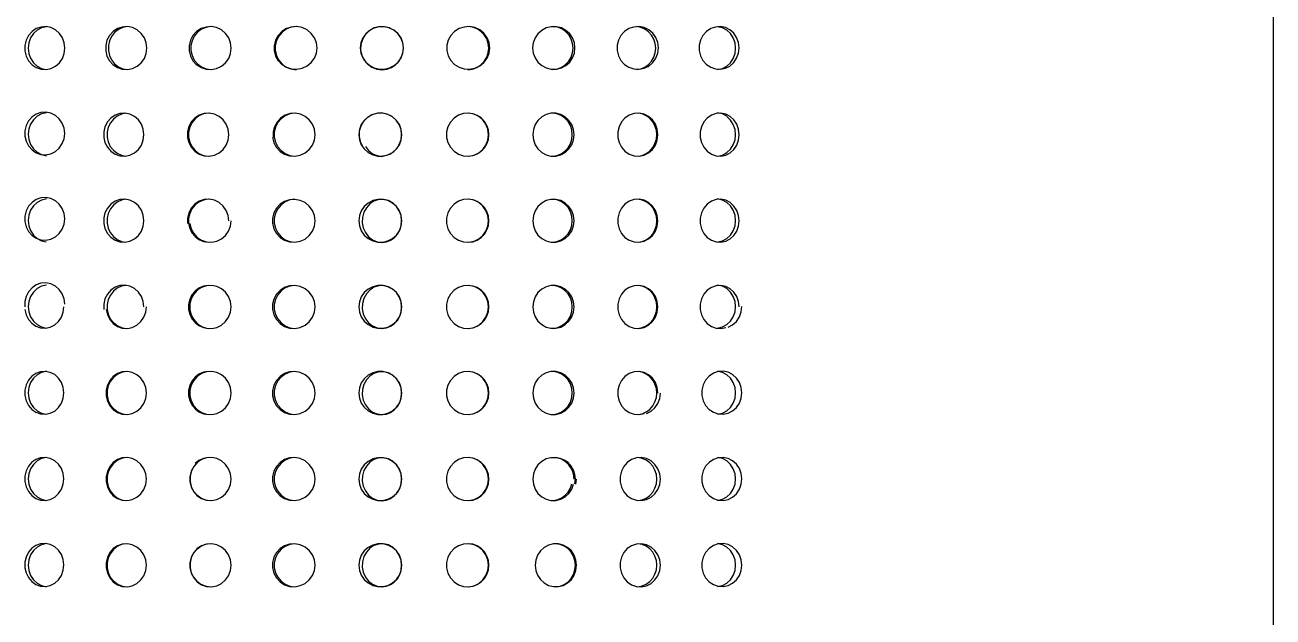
# Model space of a CAD drawing. Extents: x 1 to 213, y 3 to 234.
# Drawn here: x 64.6 to 120.5, y 89 to 115.5 of the extents above; entities that cross this region are included whole.
import ezdxf

# ---------------------------------------------------------------- set-up
doc = ezdxf.new("R2010")
doc.units = 0
doc.layers.add('LIVELLO_1', color=160, linetype='Continuous')

# ---------------------------------------------------------------- blocks, each defined once
blk = doc.blocks.new('AI9-BLK1')
at = {"layer": 'LIVELLO_1', "color": 7}
for p, q in [((13.234, 27.257), (13.234, -67.235)), ((-17.983, -22.177), (-17.956, -21.945))]:
    blk.add_line(p, q, dxfattribs=at)
for points in [[(-40.868, -2.654), (-40.896, -2.414), (-40.981, -2.187), (-41.114, -1.992), (-41.289, -1.838), (-41.493, -1.736), (-41.715, -1.69), (-41.939, -1.707), (-42.153, -1.781), (-42.341, -1.909), (-42.494, -2.085), (-42.602, -2.298), (-42.658, -2.529), (-42.658, -2.774), (-42.602, -3.009), (-42.494, -3.22), (-42.341, -3.397), (-42.153, -3.524), (-41.939, -3.6), (-41.715, -3.615), (-41.493, -3.57), (-41.289, -3.467), (-41.114, -3.313), (-40.981, -3.118), (-40.896, -2.893), (-40.868, -2.654)], [(-41.699, -1.693), (-41.914, -1.74), (-42.111, -1.846), (-42.277, -2), (-42.404, -2.194), (-42.483, -2.416), (-42.509, -2.652), (-42.483, -2.887), (-42.404, -3.109), (-42.277, -3.304), (-42.111, -3.459), (-41.915, -3.565), (-41.701, -3.614)], [(-37.195, -2.654), (-37.225, -2.414), (-37.311, -2.187), (-37.448, -1.992), (-37.628, -1.838), (-37.839, -1.736), (-38.066, -1.69), (-38.298, -1.707), (-38.518, -1.781), (-38.715, -1.909), (-38.873, -2.085), (-38.984, -2.298), (-39.042, -2.529), (-39.042, -2.774), (-38.984, -3.009), (-38.873, -3.22), (-38.715, -3.397), (-38.518, -3.524), (-38.298, -3.6), (-38.066, -3.615), (-37.839, -3.57), (-37.628, -3.467), (-37.448, -3.313), (-37.311, -3.118), (-37.225, -2.893), (-37.195, -2.654)], [(-38.069, -1.69), (-38.28, -1.729), (-38.474, -1.82), (-38.644, -1.952), (-38.779, -2.126), (-38.875, -2.323), (-38.924, -2.541), (-38.924, -2.763), (-38.875, -2.979), (-38.78, -3.181), (-38.644, -3.351), (-38.474, -3.486), (-38.28, -3.576), (-38.069, -3.615)], [(-33.416, -2.654), (-33.447, -2.414), (-33.535, -2.187), (-33.676, -1.992), (-33.86, -1.838), (-34.075, -1.736), (-34.309, -1.69), (-34.545, -1.707), (-34.771, -1.781), (-34.972, -1.909), (-35.135, -2.085), (-35.249, -2.298), (-35.308, -2.529), (-35.308, -2.774), (-35.249, -3.009), (-35.135, -3.22), (-34.972, -3.397), (-34.771, -3.524), (-34.545, -3.6), (-34.309, -3.615), (-34.075, -3.57), (-33.86, -3.467), (-33.676, -3.313), (-33.535, -3.118), (-33.447, -2.893), (-33.416, -2.654)], [(-34.331, -1.688), (-34.55, -1.725), (-34.753, -1.811), (-34.932, -1.945), (-35.075, -2.119), (-35.175, -2.319), (-35.225, -2.539), (-35.225, -2.766), (-35.175, -2.983), (-35.075, -3.188), (-34.932, -3.359), (-34.754, -3.492), (-34.55, -3.58), (-34.331, -3.615)], [(-29.573, -2.654), (-29.603, -2.414), (-29.692, -2.189), (-29.834, -1.992), (-30.021, -1.838), (-30.239, -1.736), (-30.476, -1.69), (-30.718, -1.707), (-30.947, -1.781), (-31.152, -1.909), (-31.316, -2.085), (-31.433, -2.298), (-31.492, -2.529), (-31.492, -2.773), (-31.433, -3.009), (-31.316, -3.22)], [(-30.519, -1.687), (-30.744, -1.72), (-30.955, -1.804), (-31.142, -1.939), (-31.289, -2.11), (-31.393, -2.314), (-31.446, -2.538), (-31.446, -2.766), (-31.393, -2.988), (-31.291, -3.195), (-31.142, -3.368), (-30.955, -3.499), (-30.745, -3.584), (-30.519, -3.617)], [(-25.703, -2.644), (-25.732, -2.416), (-25.815, -2.198), (-25.946, -2.01), (-26.122, -1.858), (-26.328, -1.75), (-26.555, -1.694), (-26.787, -1.695), (-27.014, -1.75), (-27.22, -1.858), (-27.394, -2.01), (-27.527, -2.198), (-27.61, -2.415), (-27.639, -2.644), (-27.61, -2.873), (-27.527, -3.09), (-27.394, -3.278), (-27.22, -3.432), (-27.014, -3.538), (-26.787, -3.593), (-26.555, -3.593), (-26.328, -3.538), (-26.122, -3.432), (-25.946, -3.278), (-25.815, -3.09), (-25.732, -2.873), (-25.703, -2.644)], [(-26.664, -3.617), (-26.451, -3.592), (-26.249, -3.517), (-26.069, -3.403), (-25.919, -3.25), (-25.807, -3.069), (-25.736, -2.865), (-25.712, -2.654), (-25.742, -2.416), (-25.827, -2.194), (-25.965, -2.001), (-26.145, -1.846), (-26.359, -1.74), (-26.592, -1.693), (-26.829, -1.702), (-27.057, -1.771), (-27.261, -1.891), (-27.427, -2.062), (-27.549, -2.265), (-27.617, -2.495), (-27.626, -2.732), (-27.578, -2.966), (-27.475, -3.178), (-27.321, -3.359), (-27.128, -3.501), (-26.906, -3.587), (-26.671, -3.617)], [(-21.842, -2.644), (-21.871, -2.406), (-21.961, -2.185), (-22.102, -1.99), (-22.288, -1.838), (-22.507, -1.735), (-22.745, -1.69), (-22.985, -1.707), (-23.215, -1.779), (-23.418, -1.906), (-23.584, -2.083), (-23.7, -2.293), (-23.76, -2.522), (-23.76, -2.763), (-23.7, -2.996), (-23.584, -3.207), (-23.418, -3.382), (-23.215, -3.509), (-22.985, -3.584), (-22.745, -3.598), (-22.507, -3.555), (-22.288, -3.452), (-22.102, -3.298), (-21.961, -3.105), (-21.871, -2.881), (-21.842, -2.644)], [(-22.823, -3.617), (-22.612, -3.589), (-22.415, -3.515), (-22.238, -3.399), (-22.091, -3.248), (-21.98, -3.063), (-21.912, -2.864), (-21.889, -2.654), (-21.912, -2.442), (-21.98, -2.24), (-22.091, -2.059), (-22.238, -1.906), (-22.414, -1.789), (-22.612, -1.716), (-22.823, -1.687)], [(-18.026, -2.644), (-18.053, -2.416), (-18.134, -2.198), (-18.264, -2.01), (-18.435, -1.858), (-18.637, -1.75), (-18.858, -1.694), (-19.087, -1.695), (-19.31, -1.75), (-19.512, -1.858), (-19.684, -2.01), (-19.816, -2.198), (-19.897, -2.415), (-19.924, -2.644), (-19.897, -2.873), (-19.816, -3.09), (-19.684, -3.278), (-19.512, -3.432), (-19.31, -3.538), (-19.087, -3.593), (-18.858, -3.593), (-18.637, -3.538), (-18.435, -3.432), (-18.264, -3.278), (-18.134, -3.09), (-18.053, -2.873), (-18.026, -2.644)], [(-19.012, -3.615), (-18.809, -3.584), (-18.617, -3.509), (-18.445, -3.392), (-18.304, -3.239), (-18.197, -3.059), (-18.132, -2.861), (-18.11, -2.654), (-18.132, -2.444), (-18.197, -2.244), (-18.304, -2.064), (-18.445, -1.913), (-18.617, -1.796), (-18.809, -1.72), (-19.01, -1.688)], [(-14.291, -2.644), (-14.321, -2.406), (-14.406, -2.183), (-14.544, -1.989), (-14.721, -1.838), (-14.93, -1.735), (-15.157, -1.69), (-15.389, -1.707), (-15.609, -1.779), (-15.807, -1.906), (-15.967, -2.081), (-16.08, -2.293), (-16.138, -2.522), (-16.138, -2.764), (-16.08, -2.996), (-15.967, -3.207), (-15.807, -3.383), (-15.609, -3.509), (-15.389, -3.584), (-15.157, -3.598), (-14.93, -3.555), (-14.721, -3.453), (-14.544, -3.298), (-14.406, -3.106), (-14.321, -2.881), (-14.291, -2.644)], [(-15.273, -3.615), (-15.077, -3.58), (-14.894, -3.502), (-14.732, -3.384), (-14.596, -3.232), (-14.496, -3.053), (-14.433, -2.858), (-14.413, -2.654), (-14.433, -2.446), (-14.496, -2.25), (-14.596, -2.071), (-14.731, -1.92), (-14.894, -1.803), (-15.077, -1.725), (-15.273, -1.69)], [(-10.676, -2.644), (-10.705, -2.406), (-10.787, -2.183), (-10.918, -1.989), (-11.09, -1.838), (-11.292, -1.735), (-11.512, -1.69), (-11.734, -1.707), (-11.948, -1.779), (-12.14, -1.906), (-12.294, -2.081), (-12.403, -2.293), (-12.46, -2.522), (-12.46, -2.764), (-12.403, -2.996), (-12.294, -3.207), (-12.14, -3.383), (-11.948, -3.509), (-11.734, -3.584), (-11.512, -3.598), (-11.292, -3.555), (-11.09, -3.453), (-10.918, -3.298), (-10.787, -3.106), (-10.705, -2.881), (-10.676, -2.644)], [(-11.642, -3.614), (-11.427, -3.565), (-11.23, -3.46), (-11.065, -3.304), (-10.938, -3.111), (-10.859, -2.887), (-10.832, -2.654), (-10.859, -2.416), (-10.938, -2.194), (-11.064, -2.001), (-11.23, -1.846), (-11.427, -1.74), (-11.642, -1.693)], [(-31.316, -3.207), (-31.152, -3.382), (-30.947, -3.509), (-30.718, -3.584), (-30.476, -3.598), (-30.239, -3.555), (-30.021, -3.452), (-29.834, -3.298), (-29.692, -3.105), (-29.603, -2.881), (-29.573, -2.644)], [(-40.875, -6.47), (-40.904, -6.232), (-40.987, -6.009), (-41.119, -5.814), (-41.294, -5.662), (-41.497, -5.56), (-41.717, -5.515), (-41.941, -5.531), (-42.154, -5.605), (-42.341, -5.732), (-42.494, -5.907), (-42.603, -6.116), (-42.658, -6.351), (-42.658, -6.59), (-42.603, -6.822), (-42.494, -7.033), (-42.341, -7.207), (-42.154, -7.335), (-41.941, -7.409), (-41.717, -7.424), (-41.497, -7.378), (-41.294, -7.277), (-41.119, -7.127), (-40.987, -6.929), (-40.904, -6.709), (-40.875, -6.47)], [(-41.699, -5.549), (-41.914, -5.598), (-42.111, -5.703), (-42.277, -5.856), (-42.404, -6.052), (-42.483, -6.271), (-42.509, -6.509), (-42.483, -6.745), (-42.404, -6.967), (-42.277, -7.161), (-42.111, -7.316), (-41.915, -7.421), (-41.701, -7.47)], [(-37.328, -6.524), (-37.357, -6.285), (-37.441, -6.06), (-37.575, -5.865), (-37.751, -5.712), (-37.956, -5.609), (-38.18, -5.564), (-38.405, -5.58), (-38.62, -5.654), (-38.81, -5.784), (-38.965, -5.958), (-39.074, -6.171), (-39.13, -6.404), (-39.13, -6.647), (-39.074, -6.879), (-38.965, -7.091), (-38.81, -7.267), (-38.62, -7.397), (-38.405, -7.471), (-38.18, -7.486), (-37.956, -7.441), (-37.751, -7.339), (-37.575, -7.186), (-37.441, -6.989), (-37.357, -6.766), (-37.328, -6.524)], [(-38.134, -5.564), (-38.341, -5.603), (-38.533, -5.693), (-38.7, -5.827), (-38.834, -5.998), (-38.928, -6.197), (-38.975, -6.414), (-38.975, -6.636), (-38.928, -6.854), (-38.835, -7.054), (-38.7, -7.225), (-38.533, -7.358), (-38.341, -7.448), (-38.134, -7.487)], [(-33.531, -6.527), (-33.56, -6.285), (-33.647, -6.062), (-33.784, -5.865), (-33.963, -5.712), (-34.173, -5.609), (-34.402, -5.564), (-34.633, -5.58), (-34.853, -5.654), (-35.05, -5.784), (-35.208, -5.958), (-35.321, -6.171), (-35.378, -6.404), (-35.378, -6.647), (-35.321, -6.881), (-35.208, -7.093), (-35.05, -7.269), (-34.853, -7.397), (-34.633, -7.473), (-34.402, -7.487), (-34.173, -7.442), (-33.963, -7.34), (-33.784, -7.188), (-33.647, -6.989), (-33.56, -6.766), (-33.531, -6.527)], [(-34.45, -5.563), (-34.666, -5.599), (-34.866, -5.686), (-35.042, -5.82), (-35.182, -5.992), (-35.28, -6.193), (-35.331, -6.414), (-35.331, -6.637), (-35.28, -6.858), (-35.182, -7.059), (-35.042, -7.231), (-34.866, -7.367), (-34.666, -7.453), (-34.45, -7.49)], [(-29.668, -6.527), (-29.698, -6.285), (-29.784, -6.062), (-29.923, -5.865), (-30.106, -5.712), (-30.319, -5.609), (-30.551, -5.564), (-30.787, -5.578), (-31.01, -5.654), (-31.21, -5.784), (-31.37, -5.96), (-31.485, -6.172), (-31.544, -6.404), (-31.544, -6.647)], [(-30.572, -5.563), (-30.797, -5.595), (-31.007, -5.679), (-31.191, -5.812), (-31.339, -5.985), (-31.444, -6.189), (-31.496, -6.412), (-31.496, -6.64), (-31.444, -6.862), (-31.34, -7.066), (-31.191, -7.238), (-31.007, -7.372), (-30.797, -7.458), (-30.574, -7.49)], [(-25.778, -6.527), (-25.807, -6.295), (-25.889, -6.077), (-26.021, -5.886), (-26.196, -5.731), (-26.4, -5.624), (-26.626, -5.568), (-26.858, -5.568), (-27.082, -5.624), (-27.288, -5.731), (-27.462, -5.886), (-27.595, -6.077), (-27.677, -6.295), (-27.706, -6.527), (-27.677, -6.756), (-27.595, -6.975), (-27.462, -7.165), (-27.288, -7.319), (-27.082, -7.428), (-26.858, -7.483), (-26.626, -7.483), (-26.4, -7.427), (-26.196, -7.319), (-26.021, -7.165), (-25.889, -6.975), (-25.807, -6.756), (-25.778, -6.527)], [(-26.735, -7.49), (-26.523, -7.463), (-26.323, -7.392), (-26.143, -7.274), (-25.994, -7.125), (-25.881, -6.94), (-25.811, -6.738), (-25.788, -6.527), (-25.816, -6.291), (-25.902, -6.069), (-26.039, -5.875), (-26.218, -5.719), (-26.432, -5.614), (-26.663, -5.564), (-26.899, -5.577), (-27.126, -5.644), (-27.329, -5.767), (-27.496, -5.936), (-27.616, -6.14), (-27.684, -6.369), (-27.693, -6.605), (-27.645, -6.839), (-27.542, -7.052)], [(-21.897, -6.527), (-21.926, -6.285), (-22.013, -6.062), (-22.152, -5.865), (-22.334, -5.712), (-22.547, -5.609), (-22.779, -5.564), (-23.015, -5.578), (-23.239, -5.654), (-23.438, -5.784), (-23.6, -5.96), (-23.714, -6.172), (-23.773, -6.404), (-23.773, -6.647), (-23.714, -6.879), (-23.6, -7.091), (-23.438, -7.269), (-23.239, -7.397), (-23.015, -7.473), (-22.779, -7.487), (-22.547, -7.442), (-22.334, -7.34), (-22.152, -7.186), (-22.013, -6.989), (-21.926, -6.766), (-21.897, -6.527)], [(-22.805, -7.49), (-22.597, -7.46), (-22.401, -7.388), (-22.226, -7.272), (-22.081, -7.119), (-21.972, -6.938), (-21.903, -6.737), (-21.88, -6.527), (-21.903, -6.315), (-21.972, -6.115), (-22.081, -5.933), (-22.226, -5.779), (-22.401, -5.663), (-22.597, -5.591), (-22.805, -5.563)], [(-18.062, -6.527), (-18.089, -6.295), (-18.169, -6.077), (-18.295, -5.886), (-18.462, -5.731), (-18.66, -5.624), (-18.877, -5.568), (-19.101, -5.568), (-19.316, -5.624), (-19.516, -5.731), (-19.683, -5.886), (-19.811, -6.077), (-19.891, -6.295), (-19.919, -6.527), (-19.891, -6.756), (-19.811, -6.975), (-19.683, -7.165), (-19.516, -7.319), (-19.316, -7.428), (-19.101, -7.483), (-18.877, -7.483), (-18.66, -7.427), (-18.462, -7.319), (-18.295, -7.165), (-18.169, -6.975), (-18.089, -6.756), (-18.062, -6.527)], [(-19.037, -7.49), (-18.837, -7.458), (-18.646, -7.381), (-18.478, -7.265), (-18.338, -7.112), (-18.234, -6.932), (-18.169, -6.734), (-18.146, -6.527), (-18.169, -6.317), (-18.234, -6.119), (-18.338, -5.939), (-18.478, -5.788), (-18.646, -5.669), (-18.837, -5.595), (-19.037, -5.563)], [(-14.31, -6.527), (-14.339, -6.285), (-14.422, -6.062), (-14.555, -5.865), (-14.729, -5.712), (-14.934, -5.609), (-15.156, -5.564), (-15.382, -5.58), (-15.596, -5.654), (-15.79, -5.784), (-15.946, -5.958), (-16.055, -6.171), (-16.113, -6.404), (-16.113, -6.647), (-16.055, -6.881), (-15.946, -7.093), (-15.79, -7.269), (-15.596, -7.397), (-15.382, -7.473), (-15.156, -7.487), (-14.934, -7.442), (-14.729, -7.34), (-14.555, -7.188), (-14.422, -6.989), (-14.339, -6.766), (-14.31, -6.527)], [(-15.209, -7.487), (-15.016, -7.453), (-14.836, -7.375), (-14.675, -7.258), (-14.542, -7.106), (-14.443, -6.927), (-14.381, -6.731), (-14.36, -6.527), (-14.381, -6.32), (-14.443, -6.125), (-14.542, -5.946), (-14.675, -5.793), (-14.836, -5.676), (-15.016, -5.599), (-15.209, -5.564)], [(-10.676, -6.527), (-10.703, -6.285), (-10.784, -6.062), (-10.912, -5.865), (-11.08, -5.712), (-11.277, -5.609), (-11.491, -5.564), (-11.709, -5.58), (-11.918, -5.654), (-12.104, -5.784), (-12.256, -5.958), (-12.362, -6.171), (-12.417, -6.404), (-12.417, -6.647), (-12.362, -6.881), (-12.256, -7.093), (-12.104, -7.269), (-11.918, -7.397), (-11.709, -7.473), (-11.491, -7.487), (-11.277, -7.442), (-11.08, -7.34), (-10.912, -7.188), (-10.784, -6.989), (-10.703, -6.766), (-10.676, -6.527)], [(-11.23, -5.703), (-11.427, -5.598), (-11.642, -5.549)], [(-11.63, -7.487), (-11.419, -7.438), (-11.224, -7.332), (-11.061, -7.178), (-10.937, -6.984), (-10.859, -6.76), (-10.832, -6.527), (-10.859, -6.291), (-10.937, -6.069), (-11.061, -5.875), (-11.224, -5.718)], [(-31.574, -6.653), (-31.514, -6.885), (-31.399, -7.096), (-31.235, -7.273), (-31.031, -7.403), (-30.804, -7.477), (-30.565, -7.491), (-30.329, -7.446), (-30.111, -7.344), (-29.927, -7.191), (-29.787, -6.994), (-29.698, -6.771), (-29.668, -6.531)], [(-27.411, -7.059), (-27.27, -7.242), (-27.093, -7.379), (-26.888, -7.466), (-26.671, -7.497)], [(-40.875, -10.295), (-40.904, -10.056), (-40.987, -9.833), (-41.119, -9.639), (-41.294, -9.486), (-41.497, -9.384), (-41.717, -9.341), (-41.941, -9.355), (-42.154, -9.43), (-42.341, -9.556), (-42.494, -9.732), (-42.603, -9.943), (-42.658, -10.175), (-42.658, -10.417), (-42.603, -10.647), (-42.494, -10.857), (-42.341, -11.033), (-42.154, -11.16), (-41.941, -11.235), (-41.717, -11.25), (-41.497, -11.205), (-41.294, -11.101), (-41.119, -10.949), (-40.987, -10.756), (-40.904, -10.533), (-40.875, -10.295)], [(-41.699, -9.406), (-41.914, -9.455), (-42.111, -9.559), (-42.277, -9.713), (-42.404, -9.907), (-42.483, -10.13), (-42.509, -10.365), (-42.483, -10.603), (-42.404, -10.823), (-42.277, -11.019), (-42.111, -11.173), (-41.915, -11.278), (-41.701, -11.326)], [(-37.328, -10.378), (-37.357, -10.137), (-37.441, -9.913), (-37.575, -9.717), (-37.751, -9.563), (-37.956, -9.463), (-38.18, -9.416), (-38.405, -9.432), (-38.62, -9.507), (-38.81, -9.634), (-38.965, -9.812), (-39.074, -10.023), (-39.13, -10.256), (-39.13, -10.499), (-39.074, -10.733), (-38.965, -10.945), (-38.81, -11.122), (-38.62, -11.25), (-38.405, -11.324), (-38.18, -11.339), (-37.956, -11.293), (-37.751, -11.192), (-37.575, -11.037), (-37.441, -10.843), (-37.357, -10.617), (-37.328, -10.378)], [(-38.134, -9.419), (-38.341, -9.458), (-38.533, -9.548), (-38.7, -9.682), (-38.834, -9.852), (-38.928, -10.052), (-38.975, -10.269), (-38.975, -10.492), (-38.928, -10.71), (-38.835, -10.909), (-38.7, -11.079), (-38.533, -11.213), (-38.341, -11.304), (-38.134, -11.342)], [(-33.531, -10.38), (-33.56, -10.14), (-33.647, -9.915), (-33.784, -9.72), (-33.963, -9.565), (-34.173, -9.465), (-34.402, -9.419), (-34.633, -9.434), (-34.853, -9.51), (-35.05, -9.637), (-35.208, -9.815), (-35.321, -10.026), (-35.378, -10.26), (-35.378, -10.502)], [(-34.45, -9.418), (-34.666, -9.454), (-34.866, -9.541), (-35.042, -9.673), (-35.182, -9.847), (-35.28, -10.048), (-35.331, -10.267), (-35.331, -10.494), (-35.28, -10.715), (-35.182, -10.916), (-35.042, -11.087), (-34.866, -11.22), (-34.666, -11.308), (-34.45, -11.343)], [(-29.668, -10.385), (-29.698, -10.146), (-29.787, -9.919), (-29.927, -9.725), (-30.111, -9.57), (-30.329, -9.468), (-30.565, -9.423), (-30.804, -9.437), (-31.031, -9.514), (-31.235, -9.643), (-31.399, -9.819), (-31.514, -10.028), (-31.574, -10.263), (-31.574, -10.503), (-31.514, -10.739), (-31.399, -10.952), (-31.235, -11.128), (-31.031, -11.255), (-30.804, -11.331), (-30.565, -11.346), (-30.329, -11.301), (-30.111, -11.198), (-29.927, -11.044), (-29.787, -10.847), (-29.698, -10.624), (-29.668, -10.385)], [(-30.572, -9.416), (-30.797, -9.45), (-31.007, -9.535), (-31.191, -9.667), (-31.339, -9.84), (-31.444, -10.044), (-31.496, -10.266), (-31.496, -10.495), (-31.444, -10.717), (-31.34, -10.921), (-31.191, -11.095), (-31.007, -11.227), (-30.797, -11.312), (-30.574, -11.343)], [(-25.778, -10.38), (-25.807, -10.15), (-25.889, -9.932), (-26.021, -9.741), (-26.196, -9.588), (-26.4, -9.479), (-26.626, -9.423), (-26.858, -9.425), (-27.082, -9.479), (-27.288, -9.588), (-27.462, -9.741), (-27.595, -9.932), (-27.677, -10.15), (-27.706, -10.38), (-27.677, -10.612), (-27.595, -10.829), (-27.462, -11.022), (-27.288, -11.174), (-27.082, -11.282), (-26.858, -11.337), (-26.626, -11.337), (-26.4, -11.282), (-26.196, -11.174), (-26.021, -11.022), (-25.889, -10.829), (-25.807, -10.612), (-25.778, -10.38)], [(-26.664, -11.35), (-26.469, -11.325), (-26.283, -11.252), (-26.117, -11.138), (-25.978, -10.984), (-25.874, -10.802), (-25.809, -10.6), (-25.788, -10.387), (-25.815, -10.151), (-25.893, -9.93), (-26.021, -9.735), (-26.187, -9.581), (-26.383, -9.476), (-26.597, -9.428), (-26.816, -9.436), (-27.027, -9.504), (-27.214, -9.629), (-27.369, -9.796), (-27.48, -10.002), (-27.542, -10.23), (-27.552, -10.467), (-27.506, -10.7), (-27.411, -10.913), (-27.27, -11.096), (-27.093, -11.235), (-26.888, -11.321), (-26.671, -11.35)], [(-21.897, -10.38), (-21.926, -10.142), (-22.013, -9.917), (-22.152, -9.721), (-22.334, -9.565), (-22.547, -9.465), (-22.779, -9.419), (-23.015, -9.433), (-23.239, -9.51), (-23.438, -9.639), (-23.6, -9.815), (-23.714, -10.026), (-23.773, -10.26), (-23.773, -10.501), (-23.714, -10.735), (-23.6, -10.948), (-23.438, -11.124), (-23.239, -11.252), (-23.015, -11.328), (-22.779, -11.342), (-22.547, -11.299), (-22.334, -11.194), (-22.152, -11.04), (-22.013, -10.844), (-21.926, -10.621), (-21.897, -10.38)], [(-22.805, -11.343), (-22.597, -11.317), (-22.401, -11.244), (-22.226, -11.127), (-22.081, -10.974), (-21.972, -10.793), (-21.903, -10.592), (-21.88, -10.38), (-21.903, -10.171), (-21.972, -9.968), (-22.081, -9.787), (-22.226, -9.636), (-22.401, -9.52), (-22.597, -9.444), (-22.805, -9.416)], [(-18.062, -10.38), (-18.089, -10.15), (-18.169, -9.932), (-18.295, -9.741), (-18.462, -9.588), (-18.66, -9.479), (-18.877, -9.423), (-19.101, -9.425), (-19.316, -9.479), (-19.516, -9.588), (-19.683, -9.741), (-19.811, -9.932), (-19.891, -10.15), (-19.919, -10.38), (-19.891, -10.612), (-19.811, -10.829), (-19.683, -11.022), (-19.516, -11.174), (-19.316, -11.282), (-19.101, -11.337), (-18.877, -11.337), (-18.66, -11.282), (-18.462, -11.174), (-18.295, -11.022), (-18.169, -10.829), (-18.089, -10.612), (-18.062, -10.38)], [(-19.037, -11.343), (-18.837, -11.312), (-18.646, -11.237), (-18.478, -11.121), (-18.338, -10.969), (-18.234, -10.788), (-18.169, -10.59), (-18.146, -10.38), (-18.169, -10.174), (-18.234, -9.974), (-18.338, -9.794), (-18.478, -9.641), (-18.646, -9.525), (-18.837, -9.45), (-19.037, -9.418)], [(-14.31, -10.38), (-14.339, -10.14), (-14.422, -9.915), (-14.555, -9.72), (-14.729, -9.565), (-14.934, -9.465), (-15.156, -9.419), (-15.382, -9.433), (-15.596, -9.51), (-15.79, -9.637), (-15.946, -9.815), (-16.055, -10.026), (-16.113, -10.26), (-16.113, -10.502), (-16.055, -10.735), (-15.946, -10.948), (-15.79, -11.125), (-15.596, -11.254), (-15.382, -11.328), (-15.156, -11.342), (-14.934, -11.299), (-14.729, -11.195), (-14.555, -11.04), (-14.422, -10.846), (-14.339, -10.621), (-14.31, -10.38)], [(-15.209, -11.342), (-15.016, -11.308), (-14.836, -11.23), (-14.675, -11.113), (-14.542, -10.962), (-14.443, -10.784), (-14.381, -10.587), (-14.36, -10.38), (-14.381, -10.176), (-14.443, -9.978), (-14.542, -9.801), (-14.675, -9.65), (-14.836, -9.532), (-15.016, -9.454), (-15.209, -9.419)], [(-10.676, -10.38), (-10.703, -10.14), (-10.784, -9.915), (-10.912, -9.72), (-11.08, -9.565), (-11.277, -9.465), (-11.491, -9.419), (-11.709, -9.434), (-11.918, -9.51), (-12.104, -9.637), (-12.256, -9.815), (-12.362, -10.026), (-12.417, -10.26), (-12.417, -10.502), (-12.362, -10.735), (-12.256, -10.948), (-12.104, -11.125), (-11.918, -11.254), (-11.709, -11.328), (-11.491, -11.342), (-11.277, -11.299), (-11.08, -11.195), (-10.912, -11.04), (-10.784, -10.846), (-10.703, -10.621), (-10.676, -10.38)], [(-11.642, -11.326), (-11.427, -11.278), (-11.23, -11.173), (-11.065, -11.019), (-10.938, -10.825), (-10.859, -10.603), (-10.832, -10.367), (-10.859, -10.132), (-10.938, -9.908), (-11.064, -9.713), (-11.23, -9.559), (-11.427, -9.455), (-11.642, -9.406)], [(-35.272, -10.502), (-35.215, -10.735), (-35.101, -10.948), (-34.943, -11.125), (-34.747, -11.254), (-34.527, -11.328), (-34.295, -11.342), (-34.068, -11.299), (-33.857, -11.195), (-33.677, -11.04), (-33.539, -10.846), (-33.452, -10.621), (-33.424, -10.38)], [(-40.875, -14.119), (-40.904, -13.882), (-40.987, -13.658), (-41.119, -13.464), (-41.294, -13.312), (-41.497, -13.21), (-41.717, -13.166), (-41.941, -13.181), (-42.154, -13.253), (-42.341, -13.383), (-42.494, -13.556), (-42.603, -13.767), (-42.658, -14.001), (-42.658, -14.24)], [(-41.699, -13.263), (-41.914, -13.312), (-42.111, -13.417), (-42.277, -13.572), (-42.404, -13.766), (-42.483, -13.988), (-42.509, -14.224), (-42.483, -14.459), (-42.404, -14.681), (-42.277, -14.877), (-42.111, -15.031), (-41.915, -15.135), (-41.701, -15.186)], [(-37.328, -14.231), (-37.357, -13.991), (-37.441, -13.766), (-37.575, -13.57), (-37.751, -13.417), (-37.956, -13.313), (-38.18, -13.27), (-38.405, -13.284), (-38.62, -13.358), (-38.81, -13.488), (-38.965, -13.663), (-39.074, -13.875), (-39.13, -14.11), (-39.13, -14.351)], [(-38.134, -13.276), (-38.341, -13.313), (-38.533, -13.403), (-38.7, -13.537), (-38.834, -13.709), (-38.928, -13.907), (-38.975, -14.124), (-38.975, -14.348), (-38.928, -14.564), (-38.835, -14.764), (-38.7, -14.936), (-38.533, -15.07), (-38.341, -15.158), (-38.134, -15.197)], [(-34.45, -13.273), (-34.666, -13.308), (-34.866, -13.397), (-35.042, -13.53), (-35.182, -13.702), (-35.28, -13.903), (-35.331, -14.122), (-35.331, -14.348), (-35.28, -14.568), (-35.182, -14.769), (-35.042, -14.942), (-34.866, -15.076), (-34.666, -15.163), (-34.45, -15.199)], [(-33.424, -14.237), (-33.452, -13.996), (-33.539, -13.771), (-33.677, -13.576), (-33.857, -13.422), (-34.068, -13.317), (-34.295, -13.276), (-34.527, -13.289), (-34.747, -13.364), (-34.943, -13.492), (-35.101, -13.668), (-35.215, -13.881), (-35.272, -14.115), (-35.272, -14.357), (-35.215, -14.592), (-35.101, -14.803), (-34.943, -14.979), (-34.747, -15.107), (-34.527, -15.184), (-34.295, -15.197), (-34.068, -15.152), (-33.857, -15.049), (-33.677, -14.896), (-33.539, -14.702), (-33.452, -14.476), (-33.424, -14.237)], [(-29.668, -14.238), (-29.698, -13.999), (-29.787, -13.774), (-29.927, -13.579), (-30.111, -13.425), (-30.329, -13.32), (-30.565, -13.278), (-30.804, -13.292), (-31.031, -13.366), (-31.235, -13.495), (-31.399, -13.672), (-31.514, -13.885), (-31.574, -14.118), (-31.574, -14.36), (-31.514, -14.593), (-31.399, -14.804), (-31.235, -14.98), (-31.031, -15.112), (-30.804, -15.187), (-30.565, -15.199), (-30.329, -15.155), (-30.111, -15.053), (-29.927, -14.898), (-29.787, -14.703), (-29.698, -14.479), (-29.668, -14.238)], [(-30.572, -13.273), (-30.797, -13.305), (-31.007, -13.39), (-31.191, -13.523), (-31.339, -13.696), (-31.444, -13.899), (-31.496, -14.122), (-31.496, -14.35), (-31.444, -14.572), (-31.34, -14.776), (-31.191, -14.949), (-31.007, -15.082), (-30.797, -15.167), (-30.574, -15.199)], [(-25.778, -14.237), (-25.807, -14.005), (-25.889, -13.787), (-26.021, -13.595), (-26.196, -13.443), (-26.4, -13.336), (-26.626, -13.28), (-26.858, -13.28), (-27.082, -13.336), (-27.288, -13.443), (-27.462, -13.597), (-27.595, -13.787), (-27.677, -14.005), (-27.706, -14.237), (-27.677, -14.467), (-27.595, -14.684), (-27.462, -14.878), (-27.288, -15.031), (-27.082, -15.138), (-26.858, -15.193), (-26.626, -15.193), (-26.4, -15.138), (-26.196, -15.031), (-26.021, -14.878), (-25.889, -14.684), (-25.807, -14.467), (-25.778, -14.237)], [(-26.664, -15.204), (-26.469, -15.18), (-26.283, -15.106), (-26.117, -14.993), (-25.978, -14.839), (-25.874, -14.658), (-25.809, -14.455), (-25.788, -14.241), (-25.815, -14.006), (-25.893, -13.784), (-26.021, -13.59), (-26.187, -13.436), (-26.383, -13.331), (-26.597, -13.281), (-26.816, -13.292), (-27.027, -13.359), (-27.214, -13.481), (-27.369, -13.65), (-27.48, -13.854), (-27.542, -14.083), (-27.552, -14.321), (-27.506, -14.554), (-27.411, -14.769), (-27.27, -14.949), (-27.093, -15.088), (-26.888, -15.177), (-26.671, -15.204)], [(-21.897, -14.235), (-21.926, -13.996), (-22.013, -13.771), (-22.152, -13.576), (-22.334, -13.422), (-22.547, -13.317), (-22.779, -13.276), (-23.015, -13.289), (-23.239, -13.364), (-23.438, -13.492), (-23.6, -13.669), (-23.714, -13.882), (-23.773, -14.115), (-23.773, -14.357), (-23.714, -14.59), (-23.6, -14.801), (-23.438, -14.979), (-23.239, -15.107), (-23.015, -15.184), (-22.779, -15.197), (-22.547, -15.152), (-22.334, -15.049), (-22.152, -14.896), (-22.013, -14.701), (-21.926, -14.476), (-21.897, -14.235)], [(-22.805, -15.199), (-22.597, -15.173), (-22.401, -15.097), (-22.226, -14.983), (-22.081, -14.831), (-21.972, -14.649), (-21.903, -14.446), (-21.88, -14.237), (-21.903, -14.024), (-21.972, -13.823), (-22.081, -13.643), (-22.226, -13.489), (-22.401, -13.373), (-22.597, -13.301), (-22.805, -13.273)], [(-18.062, -14.237), (-18.089, -14.005), (-18.169, -13.787), (-18.295, -13.595), (-18.462, -13.443), (-18.66, -13.336), (-18.877, -13.28), (-19.101, -13.28), (-19.316, -13.336), (-19.516, -13.443), (-19.683, -13.597), (-19.811, -13.787), (-19.891, -14.005), (-19.919, -14.237), (-19.891, -14.467), (-19.811, -14.684), (-19.683, -14.878), (-19.516, -15.031), (-19.316, -15.138), (-19.101, -15.193), (-18.877, -15.193), (-18.66, -15.138), (-18.462, -15.031), (-18.295, -14.878), (-18.169, -14.684), (-18.089, -14.467), (-18.062, -14.237)], [(-19.037, -15.199), (-18.837, -15.167), (-18.646, -15.091), (-18.478, -14.974), (-18.338, -14.824), (-18.234, -14.645), (-18.169, -14.442), (-18.146, -14.237), (-18.169, -14.029), (-18.234, -13.828), (-18.338, -13.648), (-18.478, -13.496), (-18.646, -13.382), (-18.837, -13.305), (-19.037, -13.273)], [(-14.31, -14.235), (-14.339, -13.996), (-14.422, -13.771), (-14.555, -13.576), (-14.729, -13.422), (-14.934, -13.317), (-15.156, -13.276), (-15.382, -13.289), (-15.596, -13.364), (-15.79, -13.492), (-15.946, -13.668), (-16.055, -13.881), (-16.113, -14.115), (-16.113, -14.357), (-16.055, -14.592), (-15.946, -14.803), (-15.79, -14.979), (-15.596, -15.107), (-15.382, -15.184), (-15.156, -15.197), (-14.934, -15.152), (-14.729, -15.049), (-14.555, -14.896), (-14.422, -14.702), (-14.339, -14.476), (-14.31, -14.235)], [(-15.209, -15.197), (-15.016, -15.163), (-14.836, -15.085), (-14.675, -14.968), (-14.542, -14.817), (-14.443, -14.639), (-14.381, -14.441), (-14.36, -14.237), (-14.381, -14.03), (-14.443, -13.833), (-14.542, -13.656), (-14.675, -13.505), (-14.836, -13.387), (-15.016, -13.309), (-15.209, -13.276)], [(-10.676, -14.237), (-10.703, -13.996), (-10.784, -13.771), (-10.912, -13.576), (-11.08, -13.422), (-11.277, -13.317), (-11.491, -13.276), (-11.709, -13.289), (-11.918, -13.364), (-12.104, -13.492), (-12.256, -13.668), (-12.362, -13.881), (-12.417, -14.115), (-12.417, -14.357), (-12.362, -14.592), (-12.256, -14.803), (-12.104, -14.979), (-11.918, -15.107), (-11.709, -15.184), (-11.491, -15.197), (-11.277, -15.152)], [(-11.642, -15.186), (-11.427, -15.135), (-11.23, -15.031), (-11.065, -14.877), (-10.938, -14.681), (-10.859, -14.459), (-10.832, -14.224), (-10.859, -13.988), (-10.938, -13.766), (-11.064, -13.572), (-11.23, -13.417), (-11.427, -13.312), (-11.642, -13.263)], [(-42.658, -14.351), (-42.603, -14.586), (-42.499, -14.797), (-42.35, -14.972), (-42.167, -15.102), (-41.959, -15.178), (-41.741, -15.191), (-41.526, -15.146), (-41.327, -15.043), (-41.157, -14.891), (-41.028, -14.696), (-40.945, -14.47), (-40.918, -14.231)], [(-39.024, -14.357), (-38.968, -14.592), (-38.859, -14.803), (-38.704, -14.979), (-38.513, -15.107), (-38.298, -15.184), (-38.072, -15.197), (-37.851, -15.152), (-37.644, -15.049), (-37.468, -14.896), (-37.334, -14.702), (-37.249, -14.476), (-37.221, -14.237)], [(-11.17, -15.141), (-10.967, -15.037), (-10.793, -14.885), (-10.661, -14.688), (-10.58, -14.463), (-10.552, -14.224)], [(-40.918, -18.082), (-40.945, -17.842), (-41.028, -17.618), (-41.157, -17.423), (-41.327, -17.269), (-41.526, -17.167), (-41.741, -17.121), (-41.959, -17.137), (-42.167, -17.213), (-42.35, -17.34), (-42.499, -17.516), (-42.603, -17.727), (-42.658, -17.962), (-42.658, -18.204), (-42.603, -18.438), (-42.499, -18.649), (-42.35, -18.827), (-42.167, -18.954), (-41.959, -19.029), (-41.741, -19.043), (-41.526, -18.999), (-41.327, -18.897), (-41.157, -18.743), (-41.028, -18.547), (-40.945, -18.322), (-40.918, -18.082)], [(-41.699, -17.119), (-41.914, -17.17), (-42.111, -17.274), (-42.277, -17.428), (-42.404, -17.624), (-42.483, -17.843), (-42.509, -18.081), (-42.483, -18.317), (-42.404, -18.539), (-42.277, -18.733), (-42.111, -18.888), (-41.915, -18.993), (-41.701, -19.04)], [(-37.221, -18.092), (-37.249, -17.85), (-37.334, -17.626), (-37.468, -17.429), (-37.644, -17.276), (-37.851, -17.174), (-38.072, -17.129), (-38.298, -17.145), (-38.513, -17.22), (-38.704, -17.348), (-38.859, -17.525), (-38.968, -17.737), (-39.024, -17.97), (-39.024, -18.213), (-38.968, -18.447), (-38.859, -18.658), (-38.704, -18.835), (-38.513, -18.964), (-38.298, -19.038), (-38.072, -19.053), (-37.851, -19.007), (-37.644, -18.905), (-37.468, -18.753), (-37.334, -18.556), (-37.249, -18.331), (-37.221, -18.092)], [(-38.134, -17.129), (-38.341, -17.168), (-38.533, -17.259), (-38.7, -17.39), (-38.834, -17.563), (-38.928, -17.762), (-38.975, -17.98), (-38.975, -18.202), (-38.928, -18.419), (-38.835, -18.618), (-38.7, -18.789), (-38.533, -18.923), (-38.341, -19.014), (-38.134, -19.053)], [(-34.45, -17.129), (-34.666, -17.164), (-34.866, -17.249), (-35.042, -17.385), (-35.182, -17.557), (-35.28, -17.758), (-35.331, -17.979), (-35.331, -18.202), (-35.28, -18.424), (-35.182, -18.624), (-35.042, -18.797), (-34.866, -18.933), (-34.666, -19.018), (-34.45, -19.054)], [(-33.424, -18.092), (-33.452, -17.85), (-33.539, -17.626), (-33.677, -17.429), (-33.857, -17.276), (-34.068, -17.174), (-34.295, -17.129), (-34.527, -17.145), (-34.747, -17.22), (-34.943, -17.348), (-35.101, -17.525), (-35.215, -17.737), (-35.272, -17.97), (-35.272, -18.213), (-35.215, -18.447), (-35.101, -18.658), (-34.943, -18.835), (-34.747, -18.964), (-34.527, -19.038), (-34.295, -19.053), (-34.068, -19.007), (-33.857, -18.905), (-33.677, -18.753), (-33.539, -18.556), (-33.452, -18.331), (-33.424, -18.092)], [(-29.668, -18.093), (-29.698, -17.853), (-29.787, -17.629), (-29.927, -17.432), (-30.111, -17.279), (-30.329, -17.175), (-30.565, -17.13), (-30.804, -17.146), (-31.031, -17.221), (-31.235, -17.351), (-31.399, -17.526), (-31.514, -17.738), (-31.574, -17.973), (-31.574, -18.213), (-31.514, -18.447), (-31.399, -18.659), (-31.235, -18.834), (-31.031, -18.964), (-30.804, -19.038), (-30.565, -19.054), (-30.329, -19.008), (-30.111, -18.906), (-29.927, -18.753), (-29.787, -18.556), (-29.698, -18.332), (-29.668, -18.093)], [(-30.572, -17.128), (-30.797, -17.16), (-31.007, -17.244), (-31.191, -17.378), (-31.339, -17.55), (-31.444, -17.754), (-31.496, -17.977), (-31.496, -18.205), (-31.444, -18.427), (-31.34, -18.631), (-31.191, -18.804), (-31.007, -18.938), (-30.797, -19.022), (-30.574, -19.056)], [(-25.778, -18.092), (-25.807, -17.86), (-25.889, -17.643), (-26.021, -17.45), (-26.196, -17.297), (-26.4, -17.189), (-26.626, -17.133), (-26.858, -17.133), (-27.082, -17.189), (-27.288, -17.297), (-27.462, -17.45), (-27.595, -17.643), (-27.677, -17.86), (-27.706, -18.093), (-27.677, -18.321), (-27.595, -18.539), (-27.462, -18.73), (-27.288, -18.884), (-27.082, -18.993), (-26.858, -19.049), (-26.626, -19.049), (-26.4, -18.993), (-26.196, -18.884), (-26.021, -18.73), (-25.889, -18.539), (-25.807, -18.321), (-25.778, -18.092)], [(-26.664, -19.06), (-26.469, -19.033), (-26.283, -18.959), (-26.117, -18.845), (-25.978, -18.694), (-25.874, -18.512), (-25.809, -18.308), (-25.788, -18.096), (-25.815, -17.861), (-25.893, -17.639), (-26.021, -17.445), (-26.187, -17.29), (-26.383, -17.185), (-26.597, -17.137), (-26.816, -17.146), (-27.027, -17.214), (-27.214, -17.337), (-27.369, -17.506), (-27.48, -17.709), (-27.542, -17.937), (-27.552, -18.174), (-27.506, -18.407), (-27.411, -18.621), (-27.27, -18.803), (-27.093, -18.943), (-26.888, -19.029), (-26.671, -19.06)], [(-21.897, -18.092), (-21.926, -17.85), (-22.013, -17.628), (-22.152, -17.431), (-22.334, -17.277), (-22.547, -17.174), (-22.779, -17.129), (-23.015, -17.145), (-23.239, -17.22), (-23.438, -17.348), (-23.6, -17.525), (-23.714, -17.737), (-23.773, -17.97), (-23.773, -18.212), (-23.714, -18.445), (-23.6, -18.658), (-23.438, -18.832), (-23.239, -18.962), (-23.015, -19.038), (-22.779, -19.053), (-22.547, -19.007), (-22.334, -18.905), (-22.152, -18.751), (-22.013, -18.554), (-21.926, -18.331), (-21.897, -18.092)], [(-22.805, -19.056), (-22.597, -19.027), (-22.401, -18.954), (-22.226, -18.836), (-22.081, -18.686), (-21.972, -18.503), (-21.903, -18.303), (-21.88, -18.092), (-21.903, -17.881), (-21.972, -17.68), (-22.081, -17.499), (-22.226, -17.346), (-22.401, -17.228), (-22.597, -17.156), (-22.805, -17.128)], [(-18.062, -18.092), (-18.089, -17.86), (-18.169, -17.643), (-18.295, -17.45), (-18.462, -17.297), (-18.66, -17.189), (-18.877, -17.133), (-19.101, -17.133), (-19.316, -17.189), (-19.516, -17.297), (-19.683, -17.45), (-19.811, -17.643), (-19.891, -17.86), (-19.919, -18.093), (-19.891, -18.321), (-19.811, -18.539), (-19.683, -18.73), (-19.516, -18.884), (-19.316, -18.993), (-19.101, -19.049), (-18.877, -19.049), (-18.66, -18.993), (-18.462, -18.884), (-18.295, -18.73), (-18.169, -18.539), (-18.089, -18.321), (-18.062, -18.092)], [(-19.037, -19.054), (-18.837, -19.022), (-18.646, -18.947), (-18.478, -18.831), (-18.338, -18.677), (-18.234, -18.497), (-18.169, -18.299), (-18.146, -18.092), (-18.169, -17.882), (-18.234, -17.684), (-18.338, -17.505), (-18.478, -17.353), (-18.646, -17.235), (-18.837, -17.16), (-19.037, -17.129)], [(-14.31, -18.092), (-14.339, -17.85), (-14.422, -17.626), (-14.555, -17.429), (-14.729, -17.276), (-14.934, -17.174), (-15.156, -17.129), (-15.382, -17.145), (-15.596, -17.22), (-15.79, -17.348), (-15.946, -17.525), (-16.055, -17.737), (-16.113, -17.97), (-16.113, -18.213), (-16.055, -18.447), (-15.946, -18.658), (-15.79, -18.835), (-15.596, -18.964), (-15.382, -19.038), (-15.156, -19.053), (-14.934, -19.007)], [(-15.209, -19.053), (-15.016, -19.018), (-14.836, -18.941), (-14.675, -18.823), (-14.542, -18.672), (-14.443, -18.493), (-14.381, -18.297), (-14.36, -18.092), (-14.381, -17.886), (-14.443, -17.689), (-14.542, -17.512), (-14.675, -17.359), (-14.836, -17.242), (-15.016, -17.164), (-15.209, -17.129)], [(-10.552, -18.081), (-10.58, -17.839), (-10.661, -17.615), (-10.793, -17.42), (-10.967, -17.266), (-11.17, -17.164), (-11.39, -17.118), (-11.614, -17.133), (-11.83, -17.209), (-12.021, -17.337), (-12.175, -17.513), (-12.286, -17.724), (-12.343, -17.96), (-12.343, -18.202), (-12.286, -18.437), (-12.175, -18.648), (-12.021, -18.825), (-11.83, -18.954), (-11.614, -19.028), (-11.39, -19.042), (-11.17, -18.999), (-10.967, -18.895), (-10.793, -18.741), (-10.661, -18.546), (-10.58, -18.32), (-10.552, -18.081)], [(-11.642, -19.04), (-11.427, -18.993), (-11.23, -18.888), (-11.065, -18.733), (-10.938, -18.539), (-10.859, -18.315), (-10.832, -18.081), (-10.859, -17.845), (-10.938, -17.624), (-11.064, -17.428), (-11.23, -17.274), (-11.427, -17.17), (-11.642, -17.119)], [(-14.827, -19.007), (-14.622, -18.905), (-14.449, -18.753), (-14.316, -18.556), (-14.233, -18.331), (-14.204, -18.092)], [(-40.918, -21.936), (-40.945, -21.695), (-41.028, -21.472), (-41.157, -21.274), (-41.327, -21.121), (-41.526, -21.02), (-41.741, -20.975), (-41.959, -20.99), (-42.167, -21.064), (-42.35, -21.194), (-42.499, -21.368), (-42.603, -21.581), (-42.658, -21.814), (-42.658, -22.057), (-42.603, -22.292), (-42.499, -22.503), (-42.35, -22.677), (-42.167, -22.807), (-41.959, -22.881), (-41.741, -22.897), (-41.526, -22.851), (-41.327, -22.749), (-41.157, -22.595), (-41.028, -22.401), (-40.945, -22.174), (-40.918, -21.936)], [(-41.699, -20.977), (-41.914, -21.026), (-42.111, -21.129), (-42.277, -21.284), (-42.404, -21.478), (-42.483, -21.702), (-42.509, -21.937), (-42.483, -22.174), (-42.404, -22.395), (-42.277, -22.589), (-42.111, -22.745), (-41.915, -22.849), (-41.701, -22.898)], [(-37.221, -21.945), (-37.249, -21.707), (-37.334, -21.482), (-37.468, -21.286), (-37.644, -21.132), (-37.851, -21.03), (-38.072, -20.985), (-38.298, -20.999), (-38.513, -21.075), (-38.704, -21.204), (-38.859, -21.379), (-38.968, -21.59), (-39.024, -21.825), (-39.024, -22.068), (-38.968, -22.301), (-38.859, -22.514), (-38.704, -22.69), (-38.513, -22.819), (-38.298, -22.893), (-38.072, -22.908), (-37.851, -22.863), (-37.644, -22.76), (-37.468, -22.606), (-37.334, -22.411), (-37.249, -22.186), (-37.221, -21.945)], [(-38.134, -20.985), (-38.341, -21.024), (-38.533, -21.113), (-38.7, -21.245), (-38.834, -21.419), (-38.928, -21.618), (-38.975, -21.835), (-38.975, -22.059), (-38.928, -22.275), (-38.835, -22.473), (-38.7, -22.645), (-38.533, -22.779), (-38.341, -22.869), (-38.134, -22.908)], [(-33.424, -21.945), (-33.452, -21.707), (-33.539, -21.482), (-33.677, -21.286), (-33.857, -21.132), (-34.068, -21.03), (-34.295, -20.985), (-34.527, -20.999), (-34.747, -21.075), (-34.943, -21.204), (-35.101, -21.379), (-35.215, -21.59), (-35.272, -21.825), (-35.272, -22.068), (-35.215, -22.301), (-35.101, -22.514), (-34.943, -22.69), (-34.747, -22.819), (-34.527, -22.893), (-34.295, -22.908), (-34.068, -22.863), (-33.857, -22.76), (-33.677, -22.606), (-33.539, -22.411), (-33.452, -22.186), (-33.424, -21.945)], [(-34.45, -20.983), (-34.666, -21.019), (-34.866, -21.106), (-35.042, -21.24)], [(-29.668, -21.945), (-29.698, -21.707), (-29.787, -21.482), (-29.927, -21.287), (-30.111, -21.134), (-30.329, -21.03), (-30.565, -20.985), (-30.804, -20.999), (-31.031, -21.075), (-31.235, -21.205), (-31.399, -21.381), (-31.514, -21.592), (-31.574, -21.825), (-31.574, -22.067), (-31.514, -22.301), (-31.399, -22.513), (-31.235, -22.689), (-31.031, -22.819), (-30.804, -22.893), (-30.565, -22.908), (-30.329, -22.863), (-30.111, -22.76), (-29.927, -22.605), (-29.787, -22.411), (-29.698, -22.186), (-29.668, -21.945)], [(-30.572, -20.983), (-30.797, -21.015), (-31.007, -21.1), (-31.191, -21.231), (-31.339, -21.406), (-31.444, -21.61), (-31.496, -21.831), (-31.496, -22.06), (-31.444, -22.284), (-31.34, -22.486), (-31.191, -22.661), (-31.007, -22.792), (-30.797, -22.877), (-30.574, -22.909)], [(-25.778, -21.945), (-25.807, -21.716), (-25.889, -21.497), (-26.021, -21.306), (-26.196, -21.153), (-26.4, -21.045), (-26.626, -20.99), (-26.858, -20.99), (-27.082, -21.045), (-27.288, -21.153), (-27.462, -21.306), (-27.595, -21.497), (-27.677, -21.715), (-27.706, -21.945), (-27.677, -22.177), (-27.595, -22.395), (-27.462, -22.585), (-27.288, -22.742), (-27.082, -22.848), (-26.858, -22.902), (-26.626, -22.902), (-26.4, -22.848), (-26.196, -22.742), (-26.021, -22.587), (-25.889, -22.395), (-25.807, -22.177), (-25.778, -21.945)], [(-26.664, -22.914), (-26.469, -22.887), (-26.283, -22.816), (-26.117, -22.7), (-25.978, -22.547), (-25.874, -22.366), (-25.809, -22.163), (-25.788, -21.949), (-25.815, -21.713), (-25.893, -21.493), (-26.021, -21.297), (-26.187, -21.143), (-26.383, -21.039), (-26.597, -20.99), (-26.816, -20.999), (-27.027, -21.068), (-27.214, -21.189), (-27.369, -21.359), (-27.48, -21.564), (-27.542, -21.793), (-27.552, -22.03), (-27.506, -22.263), (-27.411, -22.476), (-27.27, -22.658), (-27.093, -22.796), (-26.888, -22.884), (-26.671, -22.914)], [(-21.897, -21.945), (-21.926, -21.707), (-22.013, -21.482), (-22.152, -21.287), (-22.334, -21.132), (-22.547, -21.03), (-22.779, -20.985), (-23.015, -20.999), (-23.239, -21.075), (-23.438, -21.204), (-23.6, -21.381), (-23.714, -21.592), (-23.773, -21.825), (-23.773, -22.067), (-23.714, -22.3), (-23.6, -22.513), (-23.438, -22.689), (-23.239, -22.819), (-23.015, -22.893), (-22.779, -22.908), (-22.547, -22.863), (-22.334, -22.76), (-22.152, -22.605), (-22.013, -22.411), (-21.926, -22.186), (-21.897, -21.945)], [(-22.805, -22.909), (-22.597, -22.881), (-22.401, -22.809), (-22.226, -22.693), (-22.081, -22.539), (-21.972, -22.359), (-21.903, -22.158), (-21.88, -21.945), (-21.903, -21.737), (-21.972, -21.533), (-22.081, -21.351), (-22.226, -21.202), (-22.401, -21.085), (-22.597, -21.011), (-22.805, -20.983)], [(-18.062, -21.945), (-18.089, -21.716), (-18.169, -21.497), (-18.295, -21.306), (-18.462, -21.153), (-18.66, -21.045), (-18.877, -20.99), (-19.101, -20.99), (-19.316, -21.045), (-19.516, -21.153), (-19.683, -21.306), (-19.811, -21.497), (-19.891, -21.715), (-19.919, -21.945), (-19.891, -22.177), (-19.811, -22.395), (-19.683, -22.585), (-19.516, -22.742), (-19.316, -22.848), (-19.101, -22.902), (-18.877, -22.902), (-18.66, -22.848), (-18.462, -22.742), (-18.295, -22.587), (-18.169, -22.395), (-18.089, -22.177)], [(-18.026, -22.155), (-18.005, -21.945), (-18.026, -21.739), (-18.09, -21.539), (-18.194, -21.359), (-18.335, -21.208), (-18.504, -21.092), (-18.693, -21.016), (-18.892, -20.983)], [(-14.204, -21.945), (-14.233, -21.707), (-14.316, -21.482), (-14.449, -21.286), (-14.622, -21.132), (-14.827, -21.03), (-15.049, -20.985), (-15.274, -20.999), (-15.49, -21.075), (-15.682, -21.204), (-15.838, -21.379), (-15.948, -21.59), (-16.006, -21.825), (-16.006, -22.068), (-15.948, -22.301), (-15.838, -22.514), (-15.682, -22.69), (-15.49, -22.819), (-15.274, -22.893), (-15.049, -22.908), (-14.827, -22.863), (-14.622, -22.76), (-14.449, -22.606), (-14.316, -22.411), (-14.233, -22.186), (-14.204, -21.945)], [(-15.209, -22.908), (-15.016, -22.873), (-14.836, -22.795), (-14.675, -22.677), (-14.542, -22.526), (-14.443, -22.349), (-14.381, -22.152), (-14.36, -21.945), (-14.381, -21.741), (-14.443, -21.544), (-14.542, -21.365), (-14.675, -21.215), (-14.836, -21.097), (-15.016, -21.02), (-15.209, -20.985)], [(-10.552, -21.937), (-10.58, -21.698), (-10.661, -21.473), (-10.793, -21.276), (-10.967, -21.122), (-11.17, -21.02), (-11.39, -20.977), (-11.614, -20.99), (-11.83, -21.064), (-12.021, -21.195), (-12.175, -21.371), (-12.286, -21.582), (-12.343, -21.817), (-12.343, -22.06), (-12.286, -22.293), (-12.175, -22.505), (-12.021, -22.681), (-11.83, -22.81), (-11.614, -22.884), (-11.39, -22.9), (-11.17, -22.853), (-10.967, -22.753), (-10.793, -22.598), (-10.661, -22.403), (-10.58, -22.177), (-10.552, -21.937)], [(-11.642, -22.898), (-11.427, -22.849), (-11.23, -22.745), (-11.065, -22.589), (-10.938, -22.395), (-10.859, -22.174), (-10.832, -21.937), (-10.859, -21.702), (-10.938, -21.478), (-11.064, -21.284), (-11.23, -21.129), (-11.427, -21.026), (-11.642, -20.977)], [(-34.966, -21.24), (-35.108, -21.413), (-35.208, -21.614), (-35.258, -21.834), (-35.258, -22.059), (-35.208, -22.279), (-35.108, -22.48), (-34.966, -22.652), (-34.789, -22.785), (-34.585, -22.874), (-34.368, -22.908)], [(-19.037, -22.908), (-18.837, -22.877), (-18.646, -22.803), (-18.478, -22.686), (-18.338, -22.535), (-18.234, -22.353), (-18.169, -22.155)], [(-40.918, -25.789), (-40.945, -25.549), (-41.028, -25.322), (-41.157, -25.13), (-41.327, -24.975), (-41.526, -24.871), (-41.741, -24.828), (-41.959, -24.843), (-42.167, -24.916), (-42.35, -25.044), (-42.499, -25.222), (-42.603, -25.433), (-42.658, -25.669), (-42.658, -25.911), (-42.603, -26.142), (-42.499, -26.355), (-42.35, -26.531), (-42.167, -26.66), (-41.959, -26.734), (-41.741, -26.749), (-41.526, -26.704), (-41.327, -26.601), (-41.157, -26.448), (-41.028, -26.253), (-40.945, -26.028), (-40.918, -25.789)], [(-41.699, -24.835), (-41.914, -24.881), (-42.111, -24.987), (-42.277, -25.143), (-42.404, -25.338), (-42.483, -25.56), (-42.509, -25.796), (-42.483, -26.031), (-42.404, -26.253)], [(-37.221, -25.802), (-37.249, -25.561), (-37.334, -25.335), (-37.468, -25.142), (-37.644, -24.987), (-37.851, -24.884), (-38.072, -24.839), (-38.298, -24.856), (-38.513, -24.928), (-38.704, -25.057), (-38.859, -25.233), (-38.968, -25.445), (-39.024, -25.681), (-39.024, -25.923), (-38.968, -26.157), (-38.859, -26.367), (-38.704, -26.543), (-38.513, -26.673), (-38.298, -26.747), (-38.072, -26.763), (-37.851, -26.717), (-37.644, -26.616), (-37.468, -26.461), (-37.334, -26.268), (-37.249, -26.04), (-37.221, -25.802)], [(-38.134, -24.839), (-38.341, -24.878), (-38.533, -24.968), (-38.7, -25.102), (-38.834, -25.274), (-38.928, -25.472), (-38.975, -25.69), (-38.975, -25.912), (-38.928, -26.13), (-38.835, -26.33), (-38.7, -26.502), (-38.533, -26.634), (-38.341, -26.724), (-38.134, -26.763)], [(-33.424, -25.802), (-33.452, -25.561), (-33.539, -25.335), (-33.677, -25.142), (-33.857, -24.987), (-34.068, -24.884), (-34.295, -24.839), (-34.527, -24.856), (-34.747, -24.928), (-34.943, -25.057), (-35.101, -25.233), (-35.215, -25.445), (-35.272, -25.681), (-35.272, -25.923), (-35.215, -26.157), (-35.101, -26.367), (-34.943, -26.543), (-34.747, -26.673), (-34.527, -26.747), (-34.295, -26.763), (-34.068, -26.717), (-33.857, -26.616), (-33.677, -26.461), (-33.539, -26.268), (-33.452, -26.04), (-33.424, -25.802)], [(-34.367, -24.839), (-34.585, -24.874), (-34.789, -24.962), (-34.966, -25.093), (-35.108, -25.266), (-35.208, -25.468), (-35.258, -25.687), (-35.258, -25.915), (-35.208, -26.134), (-35.108, -26.335), (-34.966, -26.509), (-34.789, -26.641), (-34.585, -26.728), (-34.368, -26.764)], [(-29.668, -25.802), (-29.698, -25.561), (-29.787, -25.338), (-29.927, -25.141), (-30.111, -24.987), (-30.329, -24.884), (-30.565, -24.839), (-30.804, -24.854), (-31.031, -24.928), (-31.235, -25.057), (-31.399, -25.233), (-31.514, -25.447), (-31.574, -25.68), (-31.574, -25.922), (-31.514, -26.155), (-31.399, -26.366), (-31.235, -26.542), (-31.031, -26.672), (-30.804, -26.747), (-30.565, -26.762), (-30.329, -26.715), (-30.111, -26.613), (-29.927, -26.46), (-29.787, -26.265), (-29.698, -26.039), (-29.668, -25.802)], [(-30.572, -24.839), (-30.797, -24.868), (-31.007, -24.955), (-31.191, -25.088), (-31.339, -25.261), (-31.444, -25.465), (-31.496, -25.687), (-31.496, -25.916), (-31.444, -26.14), (-31.34, -26.342), (-31.191, -26.514), (-31.007, -26.648), (-30.797, -26.734), (-30.574, -26.764)], [(-25.778, -25.802), (-25.807, -25.571), (-25.889, -25.353), (-26.021, -25.162), (-26.196, -25.008), (-26.4, -24.9), (-26.626, -24.846), (-26.858, -24.846), (-27.082, -24.9), (-27.288, -25.008), (-27.462, -25.162), (-27.595, -25.353), (-27.677, -25.571), (-27.706, -25.802), (-27.677, -26.034), (-27.595, -26.25), (-27.462, -26.441), (-27.288, -26.595), (-27.082, -26.703), (-26.858, -26.759), (-26.626, -26.759), (-26.4, -26.703), (-26.196, -26.594), (-26.021, -26.441), (-25.889, -26.25), (-25.807, -26.031), (-25.778, -25.802)], [(-26.664, -26.767), (-26.469, -26.742), (-26.283, -26.669), (-26.117, -26.553), (-25.978, -26.403), (-25.874, -26.219), (-25.809, -26.015), (-25.788, -25.804), (-25.815, -25.57), (-25.893, -25.348), (-26.021, -25.153), (-26.187, -24.998), (-26.383, -24.895), (-26.597, -24.845), (-26.816, -24.856), (-27.027, -24.921), (-27.214, -25.044), (-27.369, -25.213), (-27.48, -25.417), (-27.542, -25.647), (-27.552, -25.883), (-27.506, -26.116), (-27.411, -26.33), (-27.27, -26.513), (-27.093, -26.651), (-26.888, -26.738), (-26.671, -26.767)], [(-21.897, -25.802), (-21.926, -25.561), (-22.013, -25.338), (-22.152, -25.142), (-22.334, -24.987), (-22.547, -24.884), (-22.779, -24.839), (-23.015, -24.856), (-23.239, -24.93), (-23.438, -25.057), (-23.6, -25.233), (-23.714, -25.447), (-23.773, -25.681), (-23.773, -25.923), (-23.714, -26.157), (-23.6, -26.367), (-23.438, -26.543), (-23.239, -26.672), (-23.015, -26.747), (-22.779, -26.763), (-22.547, -26.717), (-22.334, -26.616), (-22.152, -26.461), (-22.013, -26.267), (-21.926, -26.04), (-21.897, -25.802)], [(-22.805, -26.764), (-22.597, -26.738), (-22.401, -26.662), (-22.226, -26.548), (-22.081, -26.395), (-21.972, -26.215), (-21.903, -26.011), (-21.88, -25.802), (-21.903, -25.591), (-21.972, -25.388), (-22.081, -25.208), (-22.226, -25.054), (-22.401, -24.938), (-22.597, -24.865), (-22.805, -24.839)], [(-17.956, -25.802), (-17.983, -25.571), (-18.063, -25.352), (-18.189, -25.162), (-18.357, -25.008), (-18.554, -24.9), (-18.77, -24.846), (-18.993, -24.846), (-19.21, -24.9), (-19.408, -25.008), (-19.577, -25.162), (-19.704, -25.352), (-19.785, -25.571), (-19.811, -25.802), (-19.785, -26.034), (-19.704, -26.25), (-19.577, -26.441), (-19.408, -26.595), (-19.21, -26.703), (-18.993, -26.759), (-18.77, -26.759), (-18.554, -26.703), (-18.357, -26.594), (-18.189, -26.441), (-18.063, -26.25), (-17.983, -26.031), (-17.956, -25.802)], [(-18.893, -26.764), (-18.693, -26.734), (-18.504, -26.657), (-18.335, -26.539), (-18.194, -26.39), (-18.09, -26.21), (-18.026, -26.008), (-18.005, -25.802), (-18.026, -25.592), (-18.09, -25.393), (-18.194, -25.215), (-18.335, -25.061), (-18.504, -24.945), (-18.693, -24.868), (-18.892, -24.839)], [(-14.204, -25.802), (-14.233, -25.561), (-14.316, -25.335), (-14.449, -25.142), (-14.622, -24.987), (-14.827, -24.884), (-15.049, -24.839), (-15.274, -24.856), (-15.49, -24.928), (-15.682, -25.057), (-15.838, -25.233), (-15.948, -25.445), (-16.006, -25.681), (-16.006, -25.923), (-15.948, -26.157), (-15.838, -26.367), (-15.682, -26.543), (-15.49, -26.673), (-15.274, -26.747), (-15.049, -26.763), (-14.827, -26.717), (-14.622, -26.616), (-14.449, -26.461), (-14.316, -26.268), (-14.233, -26.04), (-14.204, -25.802)], [(-15.209, -26.763), (-15.016, -26.728), (-14.836, -26.65), (-14.675, -26.532), (-14.542, -26.383), (-14.443, -26.204), (-14.381, -26.007), (-14.36, -25.802), (-14.381, -25.596), (-14.443, -25.399), (-14.542, -25.221), (-14.675, -25.071), (-14.836, -24.954), (-15.016, -24.874), (-15.209, -24.839)], [(-10.552, -25.796), (-10.58, -25.554), (-10.661, -25.329), (-10.793, -25.135), (-10.967, -24.98), (-11.17, -24.877), (-11.39, -24.832), (-11.614, -24.849), (-11.83, -24.921), (-12.021, -25.05), (-12.175, -25.227), (-12.286, -25.44), (-12.343, -25.675), (-12.343, -25.916), (-12.286, -26.15), (-12.175, -26.362), (-12.021, -26.538), (-11.83, -26.668), (-11.614, -26.742), (-11.39, -26.757), (-11.17, -26.711), (-10.967, -26.608), (-10.793, -26.456), (-10.661, -26.261), (-10.58, -26.035), (-10.552, -25.796)], [(-11.642, -26.756), (-11.427, -26.707), (-11.23, -26.601), (-11.065, -26.448), (-10.938, -26.253), (-10.859, -26.031), (-10.832, -25.796), (-10.859, -25.56), (-10.938, -25.338), (-11.064, -25.143), (-11.23, -24.988), (-11.427, -24.881), (-11.642, -24.835)], [(-42.406, -26.26), (-42.281, -26.453), (-42.117, -26.606), (-41.923, -26.713), (-41.712, -26.762)]]:
    blk.add_lwpolyline(points, dxfattribs=at)

msp = doc.modelspace()

# ---------------------------------------------------------------- block references
at = {"layer": 'LIVELLO_1', "color": 7}
msp.add_blockref('AI9-BLK1', (107.23299, 117.147027), dxfattribs=at)

doc.saveas('drawing.dxf')
